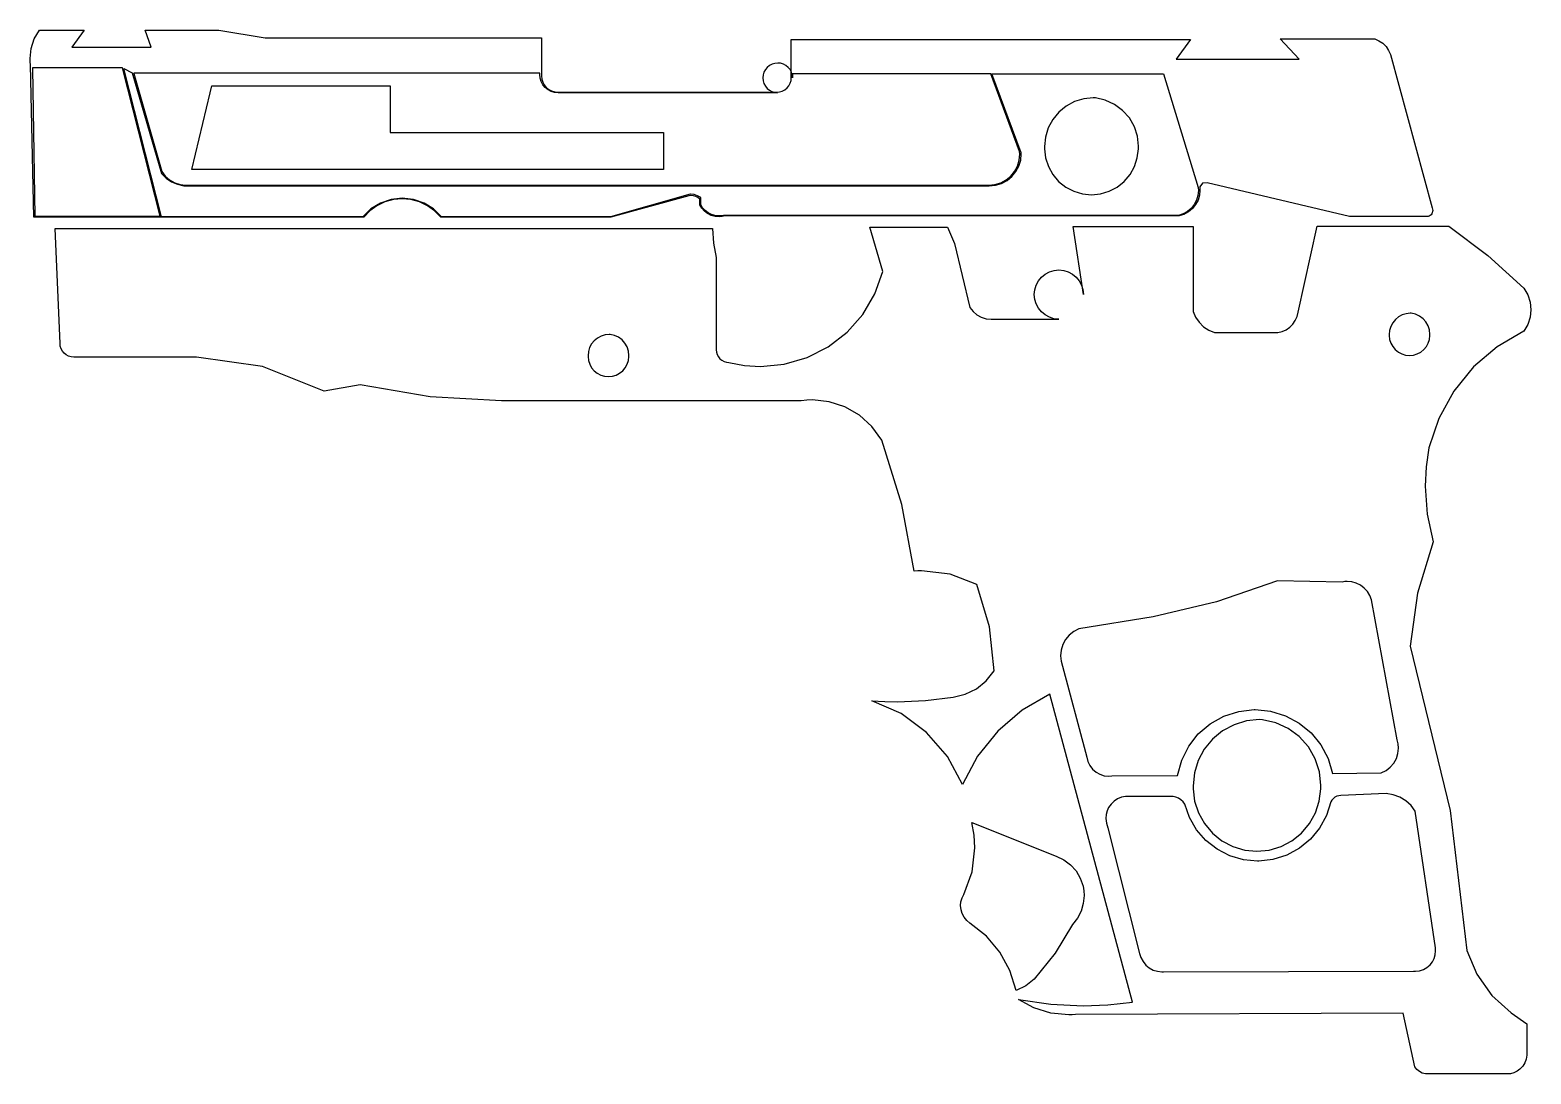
# Model space of a CAD drawing. Header units: millimetres. Extents: x 0 to 38.1, y 0 to 26.5.
import ezdxf

# ---------------------------------------------------------------- set-up
doc = ezdxf.new("R2010")
doc.units = ezdxf.units.MM

msp = doc.modelspace()

# ---------------------------------------------------------------- linework, layer by layer
for points in [[(0.239, 26.502), (1.372, 26.502), (1.061, 26.067), (3.071, 26.067), (2.924, 26.502), (4.794, 26.502), (5.973, 26.3), (12.986, 26.3), (12.986, 25.383), (12.984, 25.337), (12.992, 25.256), (13.015, 25.179), (13.054, 25.107), (13.105, 25.044), (13.168, 24.993), (13.24, 24.954), (13.318, 24.931), (13.398, 24.923), (13.444, 24.925), (18.919, 24.925), (18.952, 24.924), (19.024, 24.931), (19.094, 24.952), (19.159, 24.987), (19.215, 25.033), (19.262, 25.089), (19.296, 25.154), (19.317, 25.224), (19.324, 25.296), (19.323, 25.329), (19.323, 26.26), (29.46, 26.26), (29.095, 25.764), (32.215, 25.764), (31.733, 26.276), (34.135, 26.276), (34.242, 26.229), (34.338, 26.164), (34.42, 26.081), (34.486, 25.985), (34.532, 25.879), (35.594, 21.991), (35.611, 21.92), (35.584, 21.832), (35.565, 21.809), (35.541, 21.791), (35.515, 21.777), (35.486, 21.768), (35.456, 21.765), (35.439, 21.766), (33.491, 21.766), (29.878, 22.619), (29.763, 22.612), (29.693, 22.52), (29.698, 22.44), (29.685, 22.31), (29.648, 22.185), (29.587, 22.07), (29.505, 21.968), (29.404, 21.885), (29.29, 21.822), (29.166, 21.782), (17.643, 21.782), (17.567, 21.765), (17.489, 21.76), (17.388, 21.769), (17.291, 21.797), (17.201, 21.841), (17.12, 21.902), (17.052, 21.976), (16.999, 22.062), (16.999, 22.209), (16.951, 22.248), (16.897, 22.276), (16.838, 22.294), (16.777, 22.3), (16.72, 22.295), (14.741, 21.751), (10.425, 21.751), (10.269, 21.912), (10.088, 22.042), (9.886, 22.138), (9.67, 22.197), (9.448, 22.216), (9.225, 22.197), (9.009, 22.138), (8.807, 22.042), (8.626, 21.912), (8.47, 21.751), (0.098, 21.751), (0.011, 25.618), (0.003, 25.698), (0, 25.778), (0.027, 26.035), (0.108, 26.279)], [(0.066, 25.522), (0.122, 21.773), (3.305, 21.773), (2.347, 25.546), (0.065, 25.546)], [(2.632, 25.4), (3.345, 22.913), (3.434, 22.795), (3.544, 22.698), (3.672, 22.625), (3.812, 22.58), (3.959, 22.565), (24.272, 22.565), (24.337, 22.562), (24.491, 22.577), (24.639, 22.622), (24.775, 22.696), (24.894, 22.795), (24.991, 22.913), (25.062, 23.048), (25.106, 23.194), (25.121, 23.347), (25.118, 23.419), (24.388, 25.392), (19.358, 25.392), (19.358, 25.289), (19.35, 25.362), (19.328, 25.433), (19.293, 25.497), (19.246, 25.554), (19.189, 25.601), (19.124, 25.635), (19.054, 25.657), (18.98, 25.664), (18.907, 25.656), (18.836, 25.635), (18.77, 25.6), (18.713, 25.553), (18.666, 25.496), (18.631, 25.431), (18.61, 25.36), (18.602, 25.286), (18.61, 25.213), (18.631, 25.142), (18.666, 25.077), (18.712, 25.02), (18.769, 24.973), (18.834, 24.938), (18.904, 24.916), (18.977, 24.908), (13.44, 24.908), (13.405, 24.907), (13.315, 24.916), (13.229, 24.942), (13.149, 24.985), (13.079, 25.042), (13.021, 25.112), (12.979, 25.192), (12.952, 25.279), (12.943, 25.369), (12.945, 25.404), (2.635, 25.404)], [(28.774, 25.393), (29.653, 22.501), (29.658, 22.424), (29.646, 22.301), (29.61, 22.182), (29.552, 22.072), (29.474, 21.975), (29.379, 21.895), (29.27, 21.835), (29.152, 21.797), (17.605, 21.797), (17.544, 21.786), (17.482, 21.782), (17.387, 21.791), (17.296, 21.817), (17.211, 21.86), (17.136, 21.918), (17.073, 21.989), (17.025, 22.071), (17.025, 22.248), (16.945, 22.296), (16.858, 22.326), (16.765, 22.336), (16.753, 22.336), (14.738, 21.761), (10.446, 21.761), (10.243, 21.96), (10.001, 22.109), (9.732, 22.202), (9.449, 22.233), (9.166, 22.202), (8.897, 22.109), (8.655, 21.96), (8.452, 21.761), (3.341, 21.761), (2.383, 25.523), (2.597, 25.416), (3.336, 22.859), (3.455, 22.744), (3.592, 22.651), (3.743, 22.585), (3.904, 22.547), (24.327, 22.547), (24.35, 22.546), (24.509, 22.562), (24.661, 22.608), (24.802, 22.683), (24.925, 22.784), (25.026, 22.907), (25.101, 23.048), (25.147, 23.2), (25.163, 23.359), (25.163, 23.382), (24.416, 25.391)], [(4.618, 25.081), (9.143, 25.081), (9.143, 23.896), (16.079, 23.896), (16.079, 22.964), (4.104, 22.964), (4.576, 24.908)], [(27.045, 24.778), (26.988, 24.779), (26.747, 24.755), (26.515, 24.685), (26.301, 24.57), (26.113, 24.417), (25.959, 24.229), (25.845, 24.015), (25.774, 23.783), (25.75, 23.541), (25.752, 23.484), (25.779, 23.255), (25.85, 23.036), (25.962, 22.835), (26.11, 22.659), (26.29, 22.515), (26.493, 22.407), (26.714, 22.341), (26.943, 22.319), (27.172, 22.341), (27.393, 22.407), (27.597, 22.515), (27.776, 22.659), (27.925, 22.835), (28.037, 23.036), (28.107, 23.255), (28.135, 23.484), (28.137, 23.55), (28.11, 23.804), (28.032, 24.048), (27.905, 24.271), (27.734, 24.462), (27.528, 24.615), (27.295, 24.721)], [(0.64, 21.466), (17.32, 21.466), (17.346, 21.094), (17.418, 20.728), (17.418, 18.383), (17.425, 18.321), (17.444, 18.261), (17.474, 18.206), (17.513, 18.158), (17.562, 18.118), (17.617, 18.088), (17.677, 18.069), (17.739, 18.063), (18.139, 17.985), (18.545, 17.96), (19.146, 18.016), (19.726, 18.185), (20.264, 18.459), (20.74, 18.829), (21.139, 19.282), (21.447, 19.802), (21.651, 20.37), (21.317, 21.493), (23.292, 21.493), (23.465, 21.086), (23.859, 19.457), (23.938, 19.356), (24.035, 19.272), (24.147, 19.21), (24.27, 19.171), (24.397, 19.158), (24.452, 19.161), (26.112, 19.161), (25.991, 19.174), (25.874, 19.21), (25.767, 19.268), (25.674, 19.345), (25.597, 19.44), (25.539, 19.547), (25.504, 19.664), (25.492, 19.785), (25.504, 19.907), (25.54, 20.024), (25.598, 20.132), (25.675, 20.227), (25.77, 20.304), (25.878, 20.362), (25.995, 20.398), (26.117, 20.41), (26.238, 20.398), (26.355, 20.362), (26.462, 20.305), (26.557, 20.228), (26.634, 20.135), (26.692, 20.027), (26.728, 19.911), (26.741, 19.79), (26.482, 21.514), (29.394, 21.514), (29.527, 21.514), (29.527, 19.36), (29.588, 19.214), (29.676, 19.082), (29.788, 18.97), (29.92, 18.882), (30.066, 18.821), (31.67, 18.821), (31.78, 18.846), (31.882, 18.891), (31.975, 18.955), (32.054, 19.034), (32.118, 19.127), (32.163, 19.23), (32.189, 19.339), (32.673, 21.524), (36.015, 21.524), (37.003, 20.776), (37.922, 19.946), (38.02, 19.779), (38.08, 19.595), (38.1, 19.402), (38.08, 19.21), (38.02, 19.026), (37.922, 18.859), (37.24, 18.461), (36.64, 17.948), (36.142, 17.335), (35.761, 16.643), (35.511, 15.893), (35.441, 15.41), (35.418, 14.922), (35.468, 14.21), (35.617, 13.512), (35.219, 12.209), (35.031, 10.86), (36.045, 6.692), (36.475, 3.137), (36.728, 2.53), (37.107, 1.993), (37.596, 1.553), (37.992, 1.27), (37.992, 0.477), (37.977, 0.378), (37.943, 0.283), (37.89, 0.197), (37.821, 0.124), (37.749, 0.071), (37.668, 0.032), (37.581, 0.008), (37.492, 0), (37.449, 0.002), (35.422, 0.002), (35.341, 0.023), (35.266, 0.062), (35.202, 0.116), (35.151, 0.183), (34.856, 1.541), (26.536, 1.507), (26.451, 1.503), (26.365, 1.501), (25.916, 1.546), (25.484, 1.678), (25.088, 1.892), (25.908, 1.773), (26.736, 1.734), (27.362, 1.756), (27.985, 1.824), (25.889, 9.643), (25.182, 9.235), (24.563, 8.704), (24.053, 8.066), (23.67, 7.345), (23.288, 8.057), (22.759, 8.667), (22.109, 9.147), (21.37, 9.472), (21.696, 9.454), (22.023, 9.448), (22.729, 9.477), (23.43, 9.563), (23.739, 9.639), (24.025, 9.781), (24.273, 9.981), (24.471, 10.231), (24.359, 11.351), (24.03, 12.427), (23.353, 12.685), (22.633, 12.772), (22.539, 12.771), (22.445, 12.766), (22.13, 14.453), (21.62, 16.091), (21.371, 16.436), (21.055, 16.721), (20.687, 16.934), (20.283, 17.066), (19.86, 17.11), (19.716, 17.105), (19.573, 17.09), (12.008, 17.09), (11.965, 17.09), (10.161, 17.191), (8.379, 17.491), (7.47, 17.333), (5.898, 17.956), (4.225, 18.198), (1.112, 18.198), (1.108, 18.198), (1.041, 18.205), (0.976, 18.225), (0.916, 18.256), (0.864, 18.299), (0.821, 18.352), (0.789, 18.412), (0.769, 18.476), (0.763, 18.544), (0.763, 18.548)], [(35.062, 19.31), (35.037, 19.31), (34.932, 19.3), (34.831, 19.27), (34.738, 19.22), (34.657, 19.153), (34.59, 19.071), (34.54, 18.978), (34.509, 18.877), (34.499, 18.772), (34.5, 18.748), (34.511, 18.648), (34.542, 18.553), (34.591, 18.466), (34.655, 18.389), (34.733, 18.326), (34.822, 18.28), (34.918, 18.251), (35.017, 18.241), (35.117, 18.251), (35.213, 18.28), (35.302, 18.326), (35.38, 18.389), (35.444, 18.466), (35.493, 18.553), (35.523, 18.648), (35.535, 18.748), (35.536, 18.776), (35.525, 18.887), (35.49, 18.993), (35.435, 19.09), (35.361, 19.173), (35.272, 19.239), (35.17, 19.285)], [(14.727, 18.772), (14.702, 18.772), (14.597, 18.762), (14.497, 18.731), (14.404, 18.682), (14.322, 18.615), (14.255, 18.533), (14.205, 18.44), (14.175, 18.339), (14.164, 18.234), (14.165, 18.21), (14.177, 18.11), (14.208, 18.015), (14.256, 17.927), (14.321, 17.851), (14.399, 17.788), (14.487, 17.742), (14.583, 17.713), (14.683, 17.703), (14.782, 17.713), (14.878, 17.742), (14.967, 17.788), (15.045, 17.851), (15.109, 17.927), (15.158, 18.015), (15.189, 18.11), (15.201, 18.21), (15.201, 18.238), (15.19, 18.349), (15.156, 18.455), (15.101, 18.552), (15.027, 18.635), (14.937, 18.701), (14.836, 18.747)], [(31.669, 12.52), (30.114, 11.982), (28.511, 11.606), (26.622, 11.297), (26.493, 11.23), (26.379, 11.14), (26.286, 11.028), (26.217, 10.9), (26.174, 10.762), (26.159, 10.617), (26.163, 10.546), (26.173, 10.476), (26.823, 8.045), (26.851, 7.934), (26.902, 7.83), (26.972, 7.739), (27.059, 7.663), (27.16, 7.607), (27.269, 7.572), (27.384, 7.561), (27.458, 7.565), (29.13, 7.581), (29.234, 7.964), (29.412, 8.319), (29.656, 8.632), (29.958, 8.89), (30.304, 9.084), (30.683, 9.205), (31.077, 9.249), (31.101, 9.25), (31.492, 9.211), (31.869, 9.096), (32.216, 8.909), (32.519, 8.659), (32.767, 8.353), (32.951, 8.005), (33.063, 7.627), (34.301, 7.643), (34.423, 7.703), (34.529, 7.786), (34.617, 7.889), (34.683, 8.008), (34.723, 8.137), (34.737, 8.272), (34.729, 8.377), (34.704, 8.479), (34.054, 12.04), (34.01, 12.149), (33.947, 12.249), (33.866, 12.336), (33.772, 12.406), (33.666, 12.458), (33.552, 12.49), (33.435, 12.501), (33.372, 12.498), (33.311, 12.489)], [(31.283, 8.993), (31.205, 8.995), (30.877, 8.963), (30.562, 8.867), (30.271, 8.712), (30.017, 8.503), (29.808, 8.248), (29.652, 7.957), (29.557, 7.642), (29.524, 7.314), (29.526, 7.237), (29.563, 6.926), (29.66, 6.629), (29.811, 6.355), (30.013, 6.116), (30.256, 5.92), (30.533, 5.775), (30.833, 5.685), (31.144, 5.655), (31.455, 5.685), (31.755, 5.775), (32.032, 5.92), (32.275, 6.116), (32.477, 6.355), (32.628, 6.629), (32.725, 6.926), (32.762, 7.237), (32.764, 7.326), (32.728, 7.672), (32.622, 8.003), (32.449, 8.305), (32.218, 8.565), (31.938, 8.772), (31.622, 8.917)], [(27.361, 6.251), (28.166, 3.061), (28.198, 2.953), (28.252, 2.853), (28.324, 2.765), (28.411, 2.693), (28.511, 2.639), (28.62, 2.607), (28.732, 2.595), (28.77, 2.597), (35.117, 2.612), (35.165, 2.61), (35.269, 2.621), (35.368, 2.652), (35.46, 2.703), (35.539, 2.771), (35.599, 2.848), (35.644, 2.935), (35.671, 3.028), (35.68, 3.125), (35.675, 3.2), (35.164, 6.669), (35.057, 6.814), (34.924, 6.936), (34.769, 7.029), (34.599, 7.09), (34.421, 7.118), (33.275, 7.071), (33.222, 7.065), (33.172, 7.05), (33.125, 7.027), (33.083, 6.995), (33.047, 6.955), (33.019, 6.91), (32.909, 6.563), (32.734, 6.242), (32.502, 5.961), (32.22, 5.73), (31.899, 5.556), (31.551, 5.447), (31.189, 5.406), (31.158, 5.406), (30.8, 5.44), (30.454, 5.541), (30.133, 5.706), (29.849, 5.928), (29.612, 6.2), (29.431, 6.512), (29.311, 6.852), (29.268, 6.91), (29.216, 6.959), (29.155, 6.999), (29.088, 7.027), (29.018, 7.043), (27.81, 7.047), (27.706, 7.026), (27.607, 6.985), (27.518, 6.926), (27.441, 6.852), (27.38, 6.765), (27.34, 6.677), (27.316, 6.584), (27.308, 6.488), (27.321, 6.367)], [(23.904, 6.384), (26.051, 5.526), (26.242, 5.436), (26.412, 5.311), (26.553, 5.154), (26.66, 4.972), (26.729, 4.772), (26.75, 4.652), (26.757, 4.53), (26.737, 4.328), (26.68, 4.133), (26.585, 3.953), (26.459, 3.795), (26.026, 3.064), (25.49, 2.404), (25.278, 2.236), (25.033, 2.122), (24.874, 2.63), (24.618, 3.096), (24.275, 3.502), (23.858, 3.832), (23.777, 3.898), (23.711, 3.979), (23.662, 4.071), (23.632, 4.171), (23.622, 4.275), (23.631, 4.373), (23.658, 4.468), (23.703, 4.557), (23.912, 5.134), (23.983, 5.744), (23.963, 6.066)]]:
    msp.add_lwpolyline(points, close=True)

doc.saveas('drawing.dxf')
